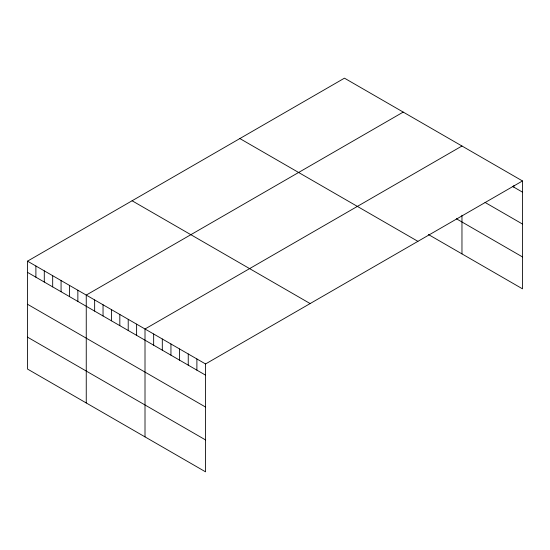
<?xml version="1.0" encoding="UTF-8"?>
<svg xmlns="http://www.w3.org/2000/svg" width="550" height="550" viewBox="0 0 550 550"><rect width="100%" height="100%" fill="white"/><g stroke="black" fill="none" stroke-linecap="round" stroke-linejoin="round"><path stroke-width="0.82" d="M27.5 261.161L205.542 363.956L205.542 471.831L27.5 369.043L27.5 261.161L344.458 78.169L522.5 180.957L522.5 288.839L428.395 234.506M403.212 112.09L86.254 295.082L86.254 402.964M461.966 146.011L145.007 329.003L145.007 436.886M205.542 363.956L522.5 180.957M512.414 186.326L522.5 192.149M485.024 202.421L522.5 224.056M456.369 218.749L522.5 256.933M239.862 138.559L417.904 241.347M132.096 200.771L310.138 303.566M27.5 272.353L205.542 375.141M27.5 304.26L205.542 407.048M27.5 337.136L205.542 439.924M513.851 185.556L513.851 187.158M461.966 215.236L461.966 253.887M196.893 358.957L196.893 370.15M188.244 353.966L188.244 365.159M179.596 348.975L179.596 360.168M170.947 343.984L170.947 355.169M162.305 338.993L162.305 350.178M153.656 333.994L153.656 345.187M136.613 324.156L136.613 335.349M128.219 319.309L128.219 330.502M119.824 314.469L119.824 325.655M111.43 309.623L111.43 320.808M103.042 304.776L103.042 315.968M94.648 299.929L94.648 311.121M77.859 290.235L77.859 301.428M69.465 285.388L69.465 296.581M61.071 280.548L61.071 291.734M52.683 275.701L52.683 286.887M44.289 270.854L44.289 282.047M35.894 266.007L35.894 277.2"/></g></svg>
